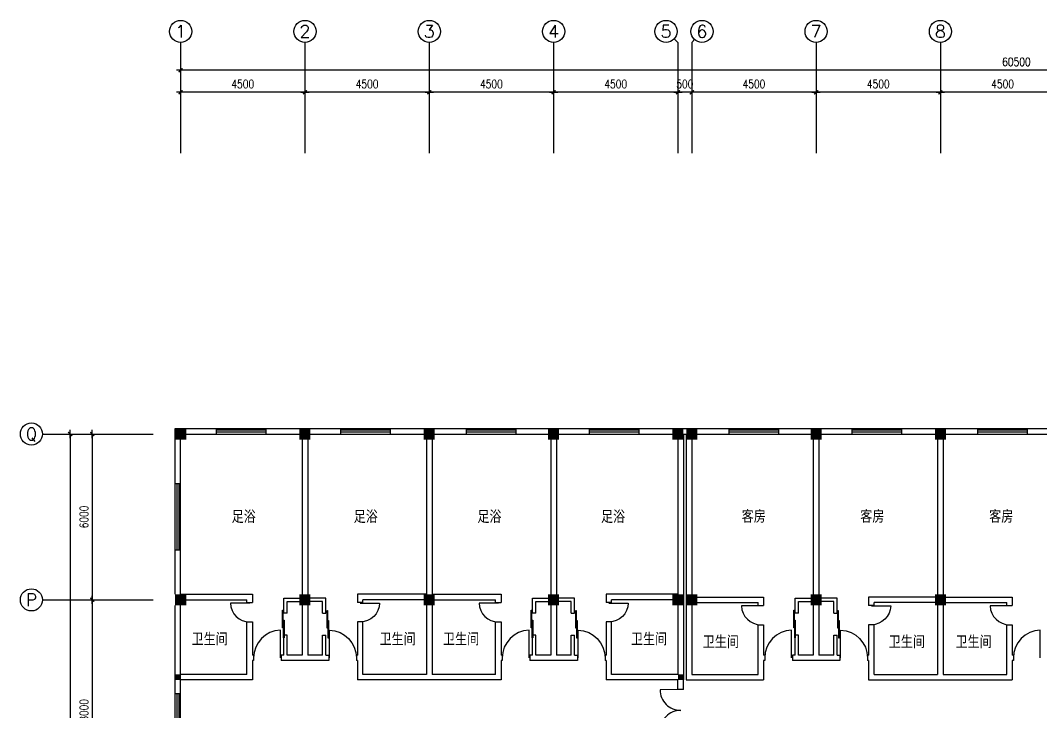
# Model space of a CAD drawing. Header units: millimetres. Extents: x 579 to 74679, y 595 to 97506.
# Drawn here: x 579 to 37505, y 72498 to 97506 of the extents above; entities that cross this region are included whole.
import ezdxf
from ezdxf.enums import TextEntityAlignment as Align

# ---------------------------------------------------------------- set-up
doc = ezdxf.new("R2010")
doc.units = ezdxf.units.MM
for name, color, linetype in [('AXIS', 3, 'Continuous'), ('AXIS_TEXT', 7, 'Continuous'), ('COLUMN', 7, 'Continuous'), ('WALL', 255, 'Continuous'), ('WINDOW', 2, 'Continuous'), ('WINDOW_TEXT', 7, 'Continuous'), ('图框', 2, 'Continuous')]:
    doc.layers.add(name, color=color, linetype=linetype)
doc.styles.add('COMPLEX', font='COMPLEX')
doc.styles.add('DIM_FONT', font='SIMPLEX.shx', dxfattribs={"width": 0.8})
doc.styles.add('HT', font='simhei.ttf', dxfattribs={"width": 0.7})
doc.styles.add('SIMPLEX', font='SIMPLEX.SHX')
doc.dimstyles.new('AXIS', dxfattribs={"dimtxt": 300, "dimasz": 1, "dimexe": 250, "dimexo": 300, "dimgap": 150, "dimtad": 1, "dimdec": 0, "dimzin": 0, "dimdsep": 46, "dimtxsty": 'DIM_FONT', "dimblk": '_DIMX', "dimcen": 0.09, "dimse1": 1, "dimse2": 1, "dimclrt": 7, "dimadec": 0, "dimazin": 0, "dimtfac": 1, "dimtdec": 0, "dimtix": 1, "dimtmove": 2, "dimatfit": 3, "dimldrblk": '_DIMX', "dimfxl": 1, "dimtolj": 1, "dimtzin": 0, "dimarcsym": 0})

# ---------------------------------------------------------------- blocks, each defined once
blk = doc.blocks.new('_DIMX')
blk.add_line((-150, 0), (150, 0))
at = {"const_width": 50}
blk.add_lwpolyline([(-70, -70), (70, 70)], dxfattribs=at)
blk = doc.blocks.new('*D38')
at = {"layer": 'AXIS', "color": 0, "lineweight": -2}
blk.add_line((2379, 82540), (2379, 46042), dxfattribs=at)
at = {"layer": 'DEFPOINTS', "color": 0}
for p in [(5379, 82541), (2379, 46041), (5379, 46041)]:
    blk.add_point(p, dxfattribs=at)
at = {"layer": 'AXIS', "color": 0, "lineweight": -2}
for p, rotation in [((2379, 82541), 90), ((2379, 46041), 270)]:
    blk.add_blockref('_DIMX', p, dxfattribs=dict(at, rotation=rotation))
at = {"layer": 'AXIS', "color": 7, "insert": (2079, 64291), "char_height": 300, "attachment_point": 5, "rotation": 90, "style": 'DIM_FONT'}
blk.add_mtext('\\A1;36500', dxfattribs=at)
blk = doc.blocks.new('*D42')
at = {"layer": 'AXIS', "color": 0, "lineweight": -2}
blk.add_line((66878, 95706), (6380, 95706), dxfattribs=at)
at = {"layer": 'DEFPOINTS', "color": 0}
for p in [(6379, 95706), (6379, 92706), (66879, 92706)]:
    blk.add_point(p, dxfattribs=at)
at = {"layer": 'AXIS', "color": 0, "lineweight": -2, "rotation": 180}
blk.add_blockref('_DIMX', (6379, 95706), dxfattribs=at)
at = {"layer": 'AXIS', "color": 0, "lineweight": -2}
blk.add_blockref('_DIMX', (66879, 95706), dxfattribs=at)
at = {"layer": 'AXIS', "color": 7, "insert": (36629, 96006), "char_height": 300, "attachment_point": 5, "style": 'DIM_FONT'}
blk.add_mtext('\\A1;60500', dxfattribs=at)
blk = doc.blocks.new('*D43')
at = {"layer": 'AXIS', "color": 0, "lineweight": -2}
blk.add_line((3179, 76540), (3179, 68542), dxfattribs=at)
at = {"layer": 'DEFPOINTS', "color": 0}
for p in [(5379, 76541), (3179, 68541), (5379, 68541)]:
    blk.add_point(p, dxfattribs=at)
at = {"layer": 'AXIS', "color": 0, "lineweight": -2}
for p, rotation in [((3179, 76541), 90), ((3179, 68541), 270)]:
    blk.add_blockref('_DIMX', p, dxfattribs=dict(at, rotation=rotation))
at = {"layer": 'AXIS', "color": 7, "insert": (2879, 72541), "char_height": 300, "attachment_point": 5, "rotation": 90, "style": 'DIM_FONT'}
blk.add_mtext('\\A1;8000', dxfattribs=at)
blk = doc.blocks.new('_WBLK')
for p, q in [((-0.5, 0.5), (0.5, 0.5)), ((0.5, 0.167), (-0.5, 0.167)), ((0.5, -0.167), (-0.5, -0.167)), ((-0.5, -0.5), (0.5, -0.5))]:
    blk.add_line(p, q)
at = {"layer": 'WINDOW_TEXT', "style": 'SIMPLEX', "flags": 9}
blk.add_attdef('A', text='', height=1, dxfattribs=at).set_placement((0, 1.5), align=Align.MIDDLE)
blk = doc.blocks.new('M_A2ZXL')
blk.add_line((-0.472, 0), (-0.472, -1))
blk.add_arc((-0.5, 0), 1, 271.6231, 0)
blk = doc.blocks.new('*D48')
at = {"layer": 'AXIS', "color": 0, "lineweight": -2}
blk.add_line((3179, 82540), (3179, 76542), dxfattribs=at)
at = {"layer": 'DEFPOINTS', "color": 0}
for p in [(5379, 82541), (3179, 76541), (5379, 76541)]:
    blk.add_point(p, dxfattribs=at)
at = {"layer": 'AXIS', "color": 0, "lineweight": -2}
for p, rotation in [((3179, 82541), 90), ((3179, 76541), 270)]:
    blk.add_blockref('_DIMX', p, dxfattribs=dict(at, rotation=rotation))
at = {"layer": 'AXIS', "color": 7, "insert": (2879, 79541), "char_height": 300, "attachment_point": 5, "rotation": 90, "style": 'DIM_FONT'}
blk.add_mtext('\\A1;6000', dxfattribs=at)
blk = doc.blocks.new('_FZH')
blk.add_solid([(-0.5, -0.5), (0.5, -0.5), (-0.5, 0.5), (0.5, 0.5)])
blk = doc.blocks.new('_AXISO')
blk.add_circle((0, 0), 0.5)
at = {"layer": 'AXIS_TEXT', "style": 'COMPLEX', "width": 1.041667}
blk.add_attdef('A', text='', height=0.56, dxfattribs=at).set_placement((-0.25, -0.28), (0.25, -0.28), align=Align.FIT)
blk = doc.blocks.new('M_A14NPV')
for points in [[(0.18, 0.178), (0.177, 0.16), (-0.617, 0.16), (-0.617, 0.181)], [(0.632, 0.226), (0.629, 0.208), (-0.164, 0.208), (-0.164, 0.229)]]:
    blk.add_lwpolyline(points, close=True)
blk = doc.blocks.new('M_A3PTU')
for p, q in [((-0.5, 0), (-0.499, -0.498)), ((0.5, 0), (0.499, -0.498))]:
    blk.add_line(p, q)
for centre, start, end in [((0.498, -0.001), 179.9237, 270.115), ((-0.498, -0.001), 269.885, 0.0763)]:
    blk.add_arc(centre, 0.498, start, end)
blk = doc.blocks.new('*D49')
at = {"layer": 'AXIS', "color": 0, "lineweight": -2}
blk.add_line((24378, 94906), (19880, 94906), dxfattribs=at)
at = {"layer": 'DEFPOINTS', "color": 0}
for p in [(19879, 94906), (19879, 92706), (24379, 92706)]:
    blk.add_point(p, dxfattribs=at)
at = {"layer": 'AXIS', "color": 0, "lineweight": -2, "rotation": 180}
blk.add_blockref('_DIMX', (19879, 94906), dxfattribs=at)
at = {"layer": 'AXIS', "color": 0, "lineweight": -2}
blk.add_blockref('_DIMX', (24379, 94906), dxfattribs=at)
at = {"layer": 'AXIS', "color": 7, "insert": (22129, 95206), "char_height": 300, "attachment_point": 5, "style": 'DIM_FONT'}
blk.add_mtext('\\A1;4500', dxfattribs=at)
blk = doc.blocks.new('*D50')
at = {"layer": 'AXIS', "color": 0, "lineweight": -2}
blk.add_line((10878, 94906), (6380, 94906), dxfattribs=at)
at = {"layer": 'DEFPOINTS', "color": 0}
for p in [(6379, 94906), (6379, 92706), (10879, 92706)]:
    blk.add_point(p, dxfattribs=at)
at = {"layer": 'AXIS', "color": 0, "lineweight": -2, "rotation": 180}
blk.add_blockref('_DIMX', (6379, 94906), dxfattribs=at)
at = {"layer": 'AXIS', "color": 0, "lineweight": -2}
blk.add_blockref('_DIMX', (10879, 94906), dxfattribs=at)
at = {"layer": 'AXIS', "color": 7, "insert": (8629, 95206), "char_height": 300, "attachment_point": 5, "style": 'DIM_FONT'}
blk.add_mtext('\\A1;4500', dxfattribs=at)
blk = doc.blocks.new('*D51')
at = {"layer": 'AXIS', "color": 0, "lineweight": -2}
blk.add_line((15378, 94906), (10880, 94906), dxfattribs=at)
at = {"layer": 'DEFPOINTS', "color": 0}
for p in [(10879, 94906), (10879, 92706), (15379, 92706)]:
    blk.add_point(p, dxfattribs=at)
at = {"layer": 'AXIS', "color": 0, "lineweight": -2, "rotation": 180}
blk.add_blockref('_DIMX', (10879, 94906), dxfattribs=at)
at = {"layer": 'AXIS', "color": 0, "lineweight": -2}
blk.add_blockref('_DIMX', (15379, 94906), dxfattribs=at)
at = {"layer": 'AXIS', "color": 7, "insert": (13129, 95206), "char_height": 300, "attachment_point": 5, "style": 'DIM_FONT'}
blk.add_mtext('\\A1;4500', dxfattribs=at)
blk = doc.blocks.new('*D52')
at = {"layer": 'AXIS', "color": 0, "lineweight": -2}
blk.add_line((19878, 94906), (15380, 94906), dxfattribs=at)
at = {"layer": 'DEFPOINTS', "color": 0}
for p in [(15379, 94906), (15379, 92706), (19879, 92706)]:
    blk.add_point(p, dxfattribs=at)
at = {"layer": 'AXIS', "color": 0, "lineweight": -2, "rotation": 180}
blk.add_blockref('_DIMX', (15379, 94906), dxfattribs=at)
at = {"layer": 'AXIS', "color": 0, "lineweight": -2}
blk.add_blockref('_DIMX', (19879, 94906), dxfattribs=at)
at = {"layer": 'AXIS', "color": 7, "insert": (17629, 95206), "char_height": 300, "attachment_point": 5, "style": 'DIM_FONT'}
blk.add_mtext('\\A1;4500', dxfattribs=at)
blk = doc.blocks.new('*D53')
at = {"layer": 'AXIS', "color": 0, "lineweight": -2}
blk.add_line((38378, 94906), (33880, 94906), dxfattribs=at)
at = {"layer": 'DEFPOINTS', "color": 0}
for p in [(33879, 94906), (33879, 92706), (38379, 92706)]:
    blk.add_point(p, dxfattribs=at)
at = {"layer": 'AXIS', "color": 0, "lineweight": -2, "rotation": 180}
blk.add_blockref('_DIMX', (33879, 94906), dxfattribs=at)
at = {"layer": 'AXIS', "color": 0, "lineweight": -2}
blk.add_blockref('_DIMX', (38379, 94906), dxfattribs=at)
at = {"layer": 'AXIS', "color": 7, "insert": (36129, 95206), "char_height": 300, "attachment_point": 5, "style": 'DIM_FONT'}
blk.add_mtext('\\A1;4500', dxfattribs=at)
blk = doc.blocks.new('*D54')
at = {"layer": 'AXIS', "color": 0, "lineweight": -2}
blk.add_line((29378, 94906), (24880, 94906), dxfattribs=at)
at = {"layer": 'DEFPOINTS', "color": 0}
for p in [(24879, 94906), (24879, 92706), (29379, 92706)]:
    blk.add_point(p, dxfattribs=at)
at = {"layer": 'AXIS', "color": 0, "lineweight": -2, "rotation": 180}
blk.add_blockref('_DIMX', (24879, 94906), dxfattribs=at)
at = {"layer": 'AXIS', "color": 0, "lineweight": -2}
blk.add_blockref('_DIMX', (29379, 94906), dxfattribs=at)
at = {"layer": 'AXIS', "color": 7, "insert": (27129, 95206), "char_height": 300, "attachment_point": 5, "style": 'DIM_FONT'}
blk.add_mtext('\\A1;4500', dxfattribs=at)
blk = doc.blocks.new('*D55')
at = {"layer": 'AXIS', "color": 0, "lineweight": -2}
for p, q in [((24378, 94906), (24377, 94906)), ((24879, 94906), (24379, 94906)), ((24880, 94906), (24881, 94906))]:
    blk.add_line(p, q, dxfattribs=at)
at = {"layer": 'DEFPOINTS', "color": 0}
for p in [(24379, 94906), (24379, 92706), (24879, 92706)]:
    blk.add_point(p, dxfattribs=at)
at = {"layer": 'AXIS', "color": 0, "lineweight": -2}
blk.add_blockref('_DIMX', (24379, 94906), dxfattribs=at)
at = {"layer": 'AXIS', "color": 0, "lineweight": -2, "rotation": 180}
blk.add_blockref('_DIMX', (24879, 94906), dxfattribs=at)
at = {"layer": 'AXIS', "color": 7, "insert": (24629, 95206), "char_height": 300, "attachment_point": 5, "style": 'DIM_FONT'}
blk.add_mtext('\\A1;500', dxfattribs=at)
blk = doc.blocks.new('*D56')
at = {"layer": 'AXIS', "color": 0, "lineweight": -2}
blk.add_line((33878, 94906), (29380, 94906), dxfattribs=at)
at = {"layer": 'DEFPOINTS', "color": 0}
for p in [(29379, 94906), (29379, 92706), (33879, 92706)]:
    blk.add_point(p, dxfattribs=at)
at = {"layer": 'AXIS', "color": 0, "lineweight": -2, "rotation": 180}
blk.add_blockref('_DIMX', (29379, 94906), dxfattribs=at)
at = {"layer": 'AXIS', "color": 0, "lineweight": -2}
blk.add_blockref('_DIMX', (33879, 94906), dxfattribs=at)
at = {"layer": 'AXIS', "color": 7, "insert": (31629, 95206), "char_height": 300, "attachment_point": 5, "style": 'DIM_FONT'}
blk.add_mtext('\\A1;4500', dxfattribs=at)

msp = doc.modelspace()

# ---------------------------------------------------------------- linework, layer by layer
at = {"layer": 'AXIS'}
for p, q in [((24379.4, 96706.5), (24241.3, 96834.5)), ((24879.4, 96706.5), (24977.6, 96812.7)), ((6379.4, 96706.5), (6379.4, 92706.5)), ((10879.4, 96706.5), (10879.4, 92706.5)), ((15379.4, 96706.5), (15379.4, 92706.5)), ((19879.4, 96706.5), (19879.4, 92706.5)), ((24379.4, 96706.5), (24379.4, 92706.5)), ((24879.4, 96706.5), (24879.4, 92706.5)), ((29379.4, 96706.5), (29379.4, 92706.5)), ((33879.4, 96706.5), (33879.4, 92706.5)), ((1379.4, 82541.4), (5379.4, 82541.4)), ((1379.4, 76541.4), (5379.4, 76541.4))]:
    msp.add_line(p, q, dxfattribs=at)
at = {"layer": 'WALL'}
for p, q in [((6179.4, 82741.4), (7679.4, 82741.4)), ((6179.4, 80741.4), (6179.4, 82741.4)), ((7679.4, 82541.4), (7679.4, 82741.4)), ((9479.4, 82741.4), (12179.4, 82741.4)), ((9479.4, 82541.4), (9479.4, 82741.4)), ((12179.4, 82541.4), (12179.4, 82741.4)), ((13979.4, 82741.4), (15179.4, 82741.4)), ((13979.4, 82541.4), (13979.4, 82741.4)), ((15179.4, 82741.4), (16729.4, 82741.4)), ((16729.4, 82541.4), (16729.4, 82741.4)), ((18529.4, 82741.4), (21179.4, 82741.4)), ((18529.4, 82541.4), (18529.4, 82741.4)), ((21179.4, 82541.4), (21179.4, 82741.4)), ((22979.4, 82741.4), (24179.4, 82741.4)), ((22979.4, 82541.4), (22979.4, 82741.4)), ((24179.4, 82741.4), (26229.4, 82741.4)), ((26229.4, 82541.4), (26229.4, 82741.4)), ((28029.4, 82741.4), (30679.4, 82741.4)), ((28029.4, 82541.4), (28029.4, 82741.4)), ((30679.4, 82541.4), (30679.4, 82741.4)), ((32479.4, 82741.4), (33679.4, 82741.4)), ((32479.4, 82541.4), (32479.4, 82741.4)), ((33679.4, 82741.4), (35229.4, 82741.4)), ((35229.4, 82541.4), (35229.4, 82741.4)), ((37029.4, 82741.4), (39679.4, 82741.4)), ((37029.4, 82541.4), (37029.4, 82741.4)), ((6379.4, 82541.4), (7679.4, 82541.4)), ((6379.4, 80741.4), (6379.4, 82541.4)), ((9479.4, 82541.4), (10779.4, 82541.4)), ((10979.4, 82541.4), (12179.4, 82541.4)), ((13979.4, 82541.4), (15179.4, 82541.4)), ((15179.4, 82541.4), (15279.4, 82541.4)), ((15479.4, 82541.4), (16729.4, 82541.4)), ((18529.4, 82541.4), (19779.4, 82541.4)), ((19979.4, 82541.4), (21179.4, 82541.4)), ((22979.4, 82541.4), (24179.4, 82541.4)), ((24179.4, 82541.4), (24279.4, 82541.4)), ((24379.4, 82541.4), (24379.4, 73841.4)), ((24479.4, 82541.4), (26229.4, 82541.4)), ((24579.4, 82541.4), (24579.4, 73641.4)), ((24679.4, 82541.4), (24679.4, 73641.4)), ((24679.4, 82541.4), (24779.4, 82541.4)), ((24879.4, 82541.4), (24879.4, 73841.4)), ((28029.4, 82541.4), (29279.4, 82541.4)), ((29279.4, 82541.4), (29279.4, 74541.4)), ((29479.4, 82541.4), (29479.4, 74541.4)), ((29479.4, 82541.4), (30679.4, 82541.4)), ((32479.4, 82541.4), (33679.4, 82541.4)), ((33679.4, 82541.4), (33779.4, 82541.4)), ((33779.4, 82541.4), (33779.4, 73841.4)), ((33979.4, 82541.4), (33979.4, 73841.4)), ((33979.4, 82541.4), (35229.4, 82541.4)), ((37029.4, 82541.4), (38279.4, 82541.4)), ((10779.4, 82341.4), (10779.4, 74541.4)), ((10979.4, 82341.4), (10979.4, 74541.4)), ((15279.4, 82341.4), (15279.4, 73841.4)), ((15479.4, 82341.4), (15479.4, 73841.4)), ((19779.4, 82341.4), (19779.4, 74541.4)), ((19979.4, 82341.4), (19979.4, 74541.4)), ((6379.4, 80741.4), (6179.4, 80741.4)), ((6179.4, 76741.4), (6179.4, 78341.4)), ((6379.4, 78341.4), (6179.4, 78341.4)), ((6379.4, 76641.4), (6379.4, 78341.4)), ((6379.4, 76741.4), (8979.4, 76741.4)), ((6379.4, 76541.4), (8779.4, 76541.4)), ((6379.4, 73141.4), (6379.4, 76441.4)), ((8779.4, 76441.4), (8779.4, 76541.4)), ((8779.4, 76441.4), (8979.4, 76441.4)), ((8979.4, 76741.4), (8979.4, 76441.4)), ((10119.4, 76601.4), (10779.4, 76601.4)), ((10119.4, 76061.4), (10119.4, 76601.4)), ((10239.4, 76481.4), (10779.4, 76481.4)), ((10239.4, 76061.4), (10239.4, 76481.4)), ((10779.4, 76481.4), (10779.4, 74541.4)), ((11639.4, 76601.4), (10979.4, 76601.4)), ((11519.4, 76481.4), (10979.4, 76481.4)), ((10979.4, 76481.4), (10979.4, 74541.4)), ((11519.4, 76061.4), (11519.4, 76481.4)), ((11639.4, 76061.4), (11639.4, 76601.4)), ((15279.4, 76741.4), (12779.4, 76741.4)), ((12779.4, 76741.4), (12779.4, 76441.4)), ((12979.4, 76441.4), (12779.4, 76441.4)), ((15279.4, 76541.4), (12979.4, 76541.4)), ((12979.4, 76441.4), (12979.4, 76541.4)), ((15479.4, 76741.4), (17979.4, 76741.4)), ((15479.4, 76541.4), (17779.4, 76541.4)), ((17779.4, 76441.4), (17779.4, 76541.4)), ((17779.4, 76441.4), (17979.4, 76441.4)), ((17979.4, 76741.4), (17979.4, 76441.4)), ((19119.4, 76061.4), (19119.4, 76601.4)), ((19119.4, 76601.4), (19779.4, 76601.4)), ((19239.4, 76061.4), (19239.4, 76481.4)), ((19239.4, 76481.4), (19779.4, 76481.4)), ((19779.4, 76481.4), (19779.4, 74541.4)), ((20639.4, 76601.4), (19979.4, 76601.4)), ((20519.4, 76481.4), (19979.4, 76481.4)), ((19979.4, 76481.4), (19979.4, 74541.4)), ((20519.4, 76061.4), (20519.4, 76481.4)), ((20639.4, 76061.4), (20639.4, 76601.4)), ((24379.4, 76741.4), (21779.4, 76741.4)), ((21779.4, 76741.4), (21779.4, 76441.4)), ((21979.4, 76441.4), (21779.4, 76441.4)), ((24379.4, 76541.4), (21979.4, 76541.4)), ((21979.4, 76441.4), (21979.4, 76541.4)), ((24879.4, 76641.4), (27479.4, 76641.4)), ((24879.4, 76441.4), (27279.4, 76441.4)), ((27279.4, 76341.4), (27279.4, 76441.4)), ((27479.4, 76641.4), (27479.4, 76341.4)), ((28619.4, 76601.4), (29279.4, 76601.4)), ((28619.4, 76061.4), (28619.4, 76601.4)), ((28739.4, 76481.4), (29279.4, 76481.4)), ((28739.4, 76061.4), (28739.4, 76481.4)), ((29279.4, 76481.4), (29279.4, 74541.4)), ((30139.4, 76601.4), (29479.4, 76601.4)), ((30019.4, 76481.4), (29479.4, 76481.4)), ((29479.4, 76481.4), (29479.4, 74541.4)), ((30019.4, 76061.4), (30019.4, 76481.4)), ((30139.4, 76061.4), (30139.4, 76601.4)), ((33779.4, 76641.4), (31279.4, 76641.4)), ((31279.4, 76641.4), (31279.4, 76341.4)), ((33779.4, 76441.4), (31479.4, 76441.4)), ((31479.4, 76341.4), (31479.4, 76441.4)), ((33879.4, 76641.4), (36479.4, 76641.4)), ((33879.4, 76441.4), (36279.4, 76441.4)), ((36279.4, 76341.4), (36279.4, 76441.4)), ((36479.4, 76641.4), (36479.4, 76341.4)), ((6179.4, 73141.4), (6179.4, 76341.4)), ((27279.4, 76341.4), (27479.4, 76341.4)), ((31479.4, 76341.4), (31279.4, 76341.4)), ((36279.4, 76341.4), (36479.4, 76341.4)), ((8779.4, 75741.4), (8979.4, 75741.4)), ((8779.4, 73841.4), (8779.4, 75741.4)), ((8979.4, 75741.4), (8979.4, 74541.4)), ((10239.4, 76061.4), (10119.4, 76061.4)), ((11519.4, 76061.4), (11639.4, 76061.4)), ((12979.4, 75741.4), (12779.4, 75741.4)), ((12779.4, 75741.4), (12779.4, 74541.4)), ((12979.4, 73841.4), (12979.4, 75741.4)), ((17779.4, 75741.4), (17979.4, 75741.4)), ((17779.4, 73841.4), (17779.4, 75741.4)), ((17979.4, 75741.4), (17979.4, 74541.4)), ((19239.4, 76061.4), (19119.4, 76061.4)), ((20519.4, 76061.4), (20639.4, 76061.4)), ((21979.4, 75741.4), (21779.4, 75741.4)), ((21779.4, 75741.4), (21779.4, 74541.4)), ((21979.4, 73841.4), (21979.4, 75741.4)), ((28739.4, 76061.4), (28619.4, 76061.4)), ((30019.4, 76061.4), (30139.4, 76061.4)), ((27279.4, 75641.4), (27479.4, 75641.4)), ((27279.4, 73841.4), (27279.4, 75641.4)), ((27479.4, 75641.4), (27479.4, 74541.4)), ((31479.4, 75641.4), (31279.4, 75641.4)), ((31279.4, 75641.4), (31279.4, 74541.4)), ((31479.4, 73841.4), (31479.4, 75641.4)), ((36279.4, 75641.4), (36479.4, 75641.4)), ((36279.4, 73841.4), (36279.4, 75641.4)), ((36479.4, 75641.4), (36479.4, 74541.4)), ((10119.4, 74541.4), (10119.4, 75261.4)), ((10239.4, 75261.4), (10119.4, 75261.4)), ((10239.4, 74541.4), (10239.4, 75261.4)), ((11519.4, 74541.4), (11519.4, 75261.4)), ((11519.4, 75261.4), (11639.4, 75261.4)), ((11639.4, 74541.4), (11639.4, 75261.4)), ((19119.4, 74541.4), (19119.4, 75261.4)), ((19239.4, 75261.4), (19119.4, 75261.4)), ((19239.4, 74541.4), (19239.4, 75261.4)), ((20519.4, 74541.4), (20519.4, 75261.4)), ((20519.4, 75261.4), (20639.4, 75261.4)), ((20639.4, 74541.4), (20639.4, 75261.4)), ((28619.4, 74541.4), (28619.4, 75261.4)), ((28739.4, 75261.4), (28619.4, 75261.4)), ((28739.4, 74541.4), (28739.4, 75261.4)), ((30019.4, 74541.4), (30019.4, 75261.4)), ((30019.4, 75261.4), (30139.4, 75261.4)), ((30139.4, 74541.4), (30139.4, 75261.4)), ((9019.4, 74541.4), (8979.4, 74541.4)), ((8979.4, 74341.4), (8979.4, 73641.4)), ((9019.4, 74341.4), (8979.4, 74341.4)), ((9019.4, 74541.4), (9019.4, 74341.4)), ((10119.4, 74541.4), (10019.4, 74541.4)), ((10019.4, 74541.4), (10019.4, 74341.4)), ((11739.4, 74341.4), (10019.4, 74341.4)), ((10779.4, 74541.4), (10239.4, 74541.4)), ((11519.4, 74541.4), (10979.4, 74541.4)), ((11639.4, 74541.4), (11739.4, 74541.4)), ((11739.4, 74541.4), (11739.4, 74341.4)), ((12739.4, 74541.4), (12779.4, 74541.4)), ((12739.4, 74541.4), (12739.4, 74341.4)), ((12779.4, 74341.4), (12739.4, 74341.4)), ((12779.4, 74341.4), (12779.4, 73641.4)), ((18019.4, 74541.4), (17979.4, 74541.4)), ((17979.4, 74341.4), (17979.4, 73641.4)), ((18019.4, 74341.4), (17979.4, 74341.4)), ((18019.4, 74541.4), (18019.4, 74341.4)), ((19119.4, 74541.4), (19019.4, 74541.4)), ((19019.4, 74541.4), (19019.4, 74341.4)), ((20739.4, 74341.4), (19019.4, 74341.4)), ((19779.4, 74541.4), (19239.4, 74541.4)), ((20519.4, 74541.4), (19979.4, 74541.4)), ((20639.4, 74541.4), (20739.4, 74541.4)), ((20739.4, 74541.4), (20739.4, 74341.4)), ((21739.4, 74541.4), (21739.4, 74341.4)), ((21739.4, 74541.4), (21779.4, 74541.4)), ((21779.4, 74341.4), (21739.4, 74341.4)), ((21779.4, 74341.4), (21779.4, 73641.4)), ((27519.4, 74541.4), (27479.4, 74541.4)), ((27479.4, 74341.4), (27479.4, 73641.4)), ((27519.4, 74341.4), (27479.4, 74341.4)), ((27519.4, 74541.4), (27519.4, 74341.4)), ((28519.4, 74541.4), (28519.4, 74341.4)), ((28619.4, 74541.4), (28519.4, 74541.4)), ((30239.4, 74341.4), (28519.4, 74341.4)), ((29279.4, 74541.4), (28739.4, 74541.4)), ((30019.4, 74541.4), (29479.4, 74541.4)), ((30139.4, 74541.4), (30239.4, 74541.4)), ((30239.4, 74541.4), (30239.4, 74341.4)), ((31239.4, 74541.4), (31239.4, 74341.4)), ((31239.4, 74541.4), (31279.4, 74541.4)), ((31279.4, 74341.4), (31239.4, 74341.4)), ((31279.4, 74341.4), (31279.4, 73641.4)), ((36519.4, 74541.4), (36479.4, 74541.4)), ((36479.4, 74341.4), (36479.4, 73641.4)), ((36519.4, 74341.4), (36479.4, 74341.4)), ((36519.4, 74541.4), (36519.4, 74341.4)), ((8779.4, 73841.4), (6379.4, 73841.4)), ((8979.4, 73641.4), (6379.4, 73641.4)), ((17979.4, 73641.4), (12779.4, 73641.4)), ((15279.4, 73841.4), (12979.4, 73841.4)), ((17779.4, 73841.4), (15479.4, 73841.4)), ((24379.4, 73641.4), (21779.4, 73641.4)), ((24379.4, 73841.4), (21979.4, 73841.4)), ((24379.4, 73291.4), (24379.4, 73641.4)), ((24579.4, 73291.4), (24579.4, 73641.4)), ((24679.4, 73641.4), (27479.4, 73641.4)), ((24879.4, 73841.4), (27279.4, 73841.4)), ((31279.4, 73641.4), (36479.4, 73641.4)), ((31479.4, 73841.4), (33779.4, 73841.4)), ((33979.4, 73841.4), (36279.4, 73841.4)), ((6379.4, 73141.4), (6179.4, 73141.4)), ((24579.4, 73291.4), (24379.4, 73291.4))]:
    msp.add_line(p, q, dxfattribs=at)

# ---------------------------------------------------------------- block references
at = {"layer": 'AXIS'}
ref = msp.add_blockref('_AXISO', (6379.4, 97106.5), dxfattribs=dict(at, xscale=799.9999999999999, yscale=800, zscale=800))
ref.add_attrib('A', '1', dxfattribs={"layer": 'AXIS_TEXT', "height": 448, "style": 'COMPLEX', "width": 2.083333}).set_placement((6179.4, 96882.5), (6579.4, 96882.5), align=Align.FIT)
ref = msp.add_blockref('_AXISO', (10879.4, 97106.5), dxfattribs=dict(at, xscale=799.9999999999999, yscale=800, zscale=800))
ref.add_attrib('A', '2', dxfattribs={"layer": 'AXIS_TEXT', "height": 448, "style": 'COMPLEX', "width": 1.339286}).set_placement((10679.4, 96882.5), (11079.4, 96882.5), align=Align.FIT)
ref = msp.add_blockref('_AXISO', (15379.4, 97106.5), dxfattribs=dict(at, xscale=799.9999999999999, yscale=800, zscale=800))
ref.add_attrib('A', '3', dxfattribs={"layer": 'AXIS_TEXT', "height": 448, "style": 'COMPLEX', "width": 1.339286}).set_placement((15179.4, 96882.5), (15579.4, 96882.5), align=Align.FIT)
ref = msp.add_blockref('_AXISO', (19879.4, 97106.5), dxfattribs=dict(at, xscale=799.9999999999999, yscale=800, zscale=800))
ref.add_attrib('A', '4', dxfattribs={"layer": 'AXIS_TEXT', "height": 448, "style": 'COMPLEX', "width": 1.171875}).set_placement((19679.4, 96882.5), (20079.4, 96882.5), align=Align.FIT)
ref = msp.add_blockref('_AXISO', (23948, 97106.5), dxfattribs=dict(at, xscale=799.9999999999999, yscale=800, zscale=800))
ref.add_attrib('A', '5', dxfattribs={"layer": 'AXIS_TEXT', "height": 448, "style": 'COMPLEX', "width": 1.339286}).set_placement((23748, 96882.5), (24148, 96882.5), align=Align.FIT)
ref = msp.add_blockref('_AXISO', (25249.1, 97106.5), dxfattribs=dict(at, xscale=799.9999999999999, yscale=800, zscale=800))
ref.add_attrib('A', '6', dxfattribs={"layer": 'AXIS_TEXT', "height": 448, "style": 'COMPLEX', "width": 1.339286}).set_placement((25049.1, 96882.5), (25449.1, 96882.5), align=Align.FIT)
ref = msp.add_blockref('_AXISO', (29379.4, 97106.5), dxfattribs=dict(at, xscale=799.9999999999999, yscale=800, zscale=800))
ref.add_attrib('A', '7', dxfattribs={"layer": 'AXIS_TEXT', "height": 448, "style": 'COMPLEX', "width": 1.339286}).set_placement((29179.4, 96882.5), (29579.4, 96882.5), align=Align.FIT)
ref = msp.add_blockref('_AXISO', (33879.4, 97106.5), dxfattribs=dict(at, xscale=799.9999999999999, yscale=800, zscale=800))
ref.add_attrib('A', '8', dxfattribs={"layer": 'AXIS_TEXT', "height": 448, "style": 'COMPLEX', "width": 1.339286}).set_placement((33679.4, 96882.5), (34079.4, 96882.5), align=Align.FIT)
ref = msp.add_blockref('_AXISO', (979.4, 82541.4), dxfattribs=dict(at, xscale=799.9999999999999, yscale=800, zscale=800))
ref.add_attrib('A', 'Q', dxfattribs={"layer": 'AXIS_TEXT', "height": 448, "style": 'COMPLEX', "width": 1.171875}).set_placement((779.4, 82317.4), (1179.4, 82317.4), align=Align.FIT)
ref = msp.add_blockref('_AXISO', (979.4, 76541.4), dxfattribs=dict(at, xscale=799.9999999999999, yscale=800, zscale=800))
ref.add_attrib('A', 'P', dxfattribs={"layer": 'AXIS_TEXT', "height": 448, "style": 'COMPLEX', "width": 1.102941}).set_placement((779.4, 76317.4), (1179.4, 76317.4), align=Align.FIT)
at = {"layer": 'COLUMN'}
for p, xscale, yscale, zscale in [((6379.4, 82541.4), 400, 400, 400), ((10879.4, 82541.4), 400, 400, 400), ((15379.4, 82541.4), 400, 400, 400), ((19879.4, 82541.4), 400, 400, 400), ((24379.4, 82541.4), 400, 400, 400), ((24879.4, 82541.4), 400, 400, 400), ((29379.4, 82541.4), 400, 400, 400), ((33879.4, 82541.4), 400, 400, 400), ((6379.4, 76541.4), 400, 400, 400), ((10879.4, 76541.4), 400, 400, 400), ((15379.4, 76541.4), 400, 400, 400), ((19879.4, 76541.4), 400, 400, 400), ((24379.4, 76541.4), 400, 400, 400), ((24879.4, 76541.4), 400, 400, 400), ((29379.4, 76541.4), 400, 400, 400), ((33879.4, 76541.4), 400, 400, 400), ((6279.4, 73741.4), 200, 200, 200), ((24479.4, 73741.4), 200, 200, 200)]:
    msp.add_blockref('_FZH', p, dxfattribs=dict(at, xscale=xscale, yscale=yscale, zscale=zscale))
at = {"layer": 'WINDOW', "xscale": 1800, "zscale": 1800}
for p, yscale in [((8579.4, 82641.4), 199.9999999999982), ((13079.4, 82641.4), 199.9999999999982), ((17629.4, 82641.4), 199.9999999999982), ((22079.4, 82641.4), 200), ((27129.4, 82641.4), 199.9999999999982), ((31579.4, 82641.4), 200), ((36129.4, 82641.4), 199.9999999999982)]:
    msp.add_blockref('_WBLK', p, dxfattribs=dict(at, yscale=yscale))
at = {"layer": 'WINDOW'}
for name, p, xscale, yscale, zscale, rotation in [('_WBLK', (6279.4, 79541.4), 2400, 200.0000000001164, 2400, 90), ('M_A2ZXL', (8879.4, 76091.4), -700, -700, 700, 90), ('M_A14NPV', (10248.9, 75661.4), 800, 800, 800, 90), ('M_A14NPV', (11549.6, 75661.4), 800, 800, 800, 270), ('M_A2ZXL', (12879.4, 76091.4), 700, -700, 700, 270), ('M_A2ZXL', (17879.4, 76091.4), -700, -700, 700, 90), ('M_A14NPV', (19248.9, 75661.4), 800, 800, 800, 90), ('M_A14NPV', (20549.6, 75661.4), 800, 800, 800, 270), ('M_A2ZXL', (21879.4, 76091.4), 700, -700, 700, 270), ('M_A2ZXL', (27379.4, 75991.4), -700, -700, 700, 90), ('M_A14NPV', (28755.5, 75661.4), 800, 800, 800, 90), ('M_A14NPV', (30035.9, 75661.4), 800, 800, 800, 270), ('M_A2ZXL', (31379.4, 75991.4), 700, -700, 700, 270), ('M_A2ZXL', (36379.4, 75991.4), -700, -700, 700, 90), ('M_A2ZXL', (9519.4, 74441.4), 1000, 1000, 1000, 180), ('M_A2ZXL', (12239.4, 74441.4), -999.9999999999998, 1000, 1000, 180), ('M_A2ZXL', (18519.4, 74441.4), 1000, 1000, 1000, 180), ('M_A2ZXL', (21239.4, 74441.4), -999.9999999999998, 1000, 1000, 180), ('M_A2ZXL', (28019.4, 74441.4), 1000, 1000, 1000, 180), ('M_A2ZXL', (30739.4, 74441.4), -999.9999999999998, 1000, 1000, 180), ('M_A2ZXL', (37019.4, 74441.4), 1000, 1000, 1000, 180), ('_WBLK', (6279.4, 72541.4), 1200, 200, 1200, 90), ('M_A3PTU', (24479.4, 72541.4), 1500, 1500, 1500, 270)]:
    msp.add_blockref(name, p, dxfattribs=dict(at, xscale=xscale, yscale=yscale, zscale=zscale, rotation=rotation))

# ---------------------------------------------------------------- texts
at = {"layer": '图框', "color": 0, "linetype": 'Continuous', "style": 'HT', "width": 0.8}
for s, p in [('足浴', (8225.6, 79363.3)), ('足浴', (12645, 79363.3)), ('足浴', (17119.5, 79363.3)), ('足浴', (21594.1, 79363.3)), ('客房', (26686.6, 79371.4)), ('客房', (30979.1, 79371.4)), ('客房', (35644, 79371.4)), ('卫生间', (6775.1, 74933.9)), ('卫生间', (13578.4, 74933.9)), ('卫生间', (15875.1, 74933.9)), ('卫生间', (15875.1, 74933.9)), ('卫生间', (22678.4, 74933.9)), ('卫生间', (25275.1, 74833.9)), ('卫生间', (32008.4, 74833.9)), ('卫生间', (34427.2, 74833.9))]:
    msp.add_text(s, height=400, dxfattribs=at).set_placement(p)

# ---------------------------------------------------------------- dimensions: what is measured, and where the dimension line sits
at = {"layer": 'AXIS'}
for p1, p2, distance, picture, middle in [((66879.4, 92706.5), (6379.4, 92706.5), -3000, '*D42', (36629.4, 96006.5)), ((5379.4, 82541.4), (5379.4, 46041.4), -3000, '*D38', (2079.4, 64291.4)), ((5379.4, 82541.4), (5379.4, 76541.4), -2200, '*D48', (2879.4, 79541.4))]:
    dim = msp.add_aligned_dim(p1=p1, p2=p2, distance=distance, dimstyle='AXIS', dxfattribs=at)
    dim.commit()
    dim.dimension.update_dxf_attribs({"geometry": picture, "text_midpoint": middle})
for base, p1, p2, picture, middle in [((6379.4, 94906.5), (10879.4, 92706.5), (6379.4, 92706.5), '*D50', (8629.4, 95206.5)), ((10879.4, 94906.5), (15379.4, 92706.5), (10879.4, 92706.5), '*D51', (13129.4, 95206.5)), ((15379.4, 94906.5), (19879.4, 92706.5), (15379.4, 92706.5), '*D52', (17629.4, 95206.5)), ((19879.4, 94906.5), (24379.4, 92706.5), (19879.4, 92706.5), '*D49', (22129.4, 95206.5)), ((24379.4, 94906.5), (24879.4, 92706.5), (24379.4, 92706.5), '*D55', (24629.4, 95206.5)), ((24879.4, 94906.5), (29379.4, 92706.5), (24879.4, 92706.5), '*D54', (27129.4, 95206.5)), ((29379.4, 94906.5), (33879.4, 92706.5), (29379.4, 92706.5), '*D56', (31629.4, 95206.5)), ((33879.4, 94906.5), (38379.4, 92706.5), (33879.4, 92706.5), '*D53', (36129.4, 95206.5))]:
    dim = msp.add_linear_dim(base=base, p1=p1, p2=p2, dimstyle='AXIS', dxfattribs=at)
    dim.commit()
    dim.dimension.update_dxf_attribs({"geometry": picture, "text_midpoint": middle})
dim = msp.add_linear_dim(base=(3179.4, 68541.4), p1=(5379.4, 76541.4), p2=(5379.4, 68541.4), angle=90, dimstyle='AXIS', dxfattribs=at)
dim.commit()
dim.dimension.update_dxf_attribs({"geometry": '*D43', "text_midpoint": (2879.4, 72541.4)})

doc.saveas('drawing.dxf')
